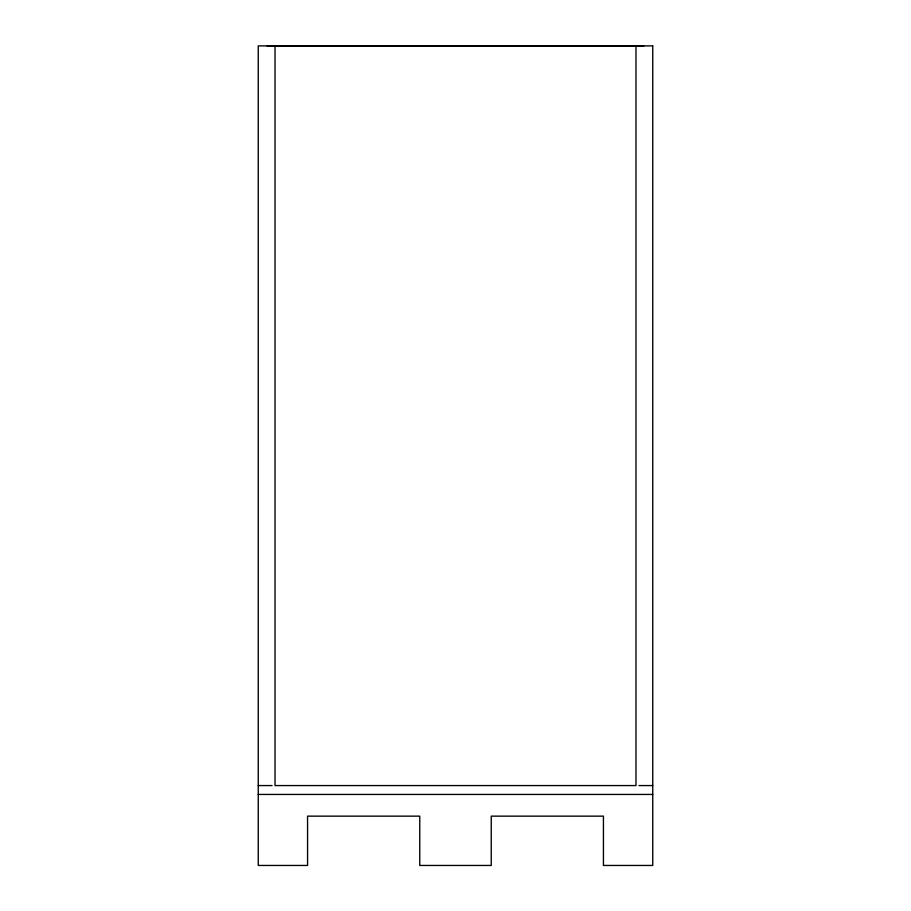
<?xml version="1.0" encoding="UTF-8"?>
<svg xmlns="http://www.w3.org/2000/svg" width="911" height="911" viewBox="0 0 911 911"><rect width="100%" height="100%" fill="white"/><g stroke="black" fill="none" stroke-linecap="round" stroke-linejoin="round"><path stroke-width="1.37" d="M258.257 785.567L272.059 785.567M638.941 785.567L652.743 785.567M258.257 794.438L652.743 794.438M643.872 45.892L267.128 45.892M635.98 45.892L635.98 785.567L275.02 785.567L275.02 45.55M652.743 45.892L258.257 45.892L258.257 865.45L307.565 865.45L307.565 816.142L419.755 816.142L419.755 865.45L491.245 865.45L491.245 816.142L603.435 816.142L603.435 865.45L652.743 865.45L652.743 45.892"/></g></svg>
